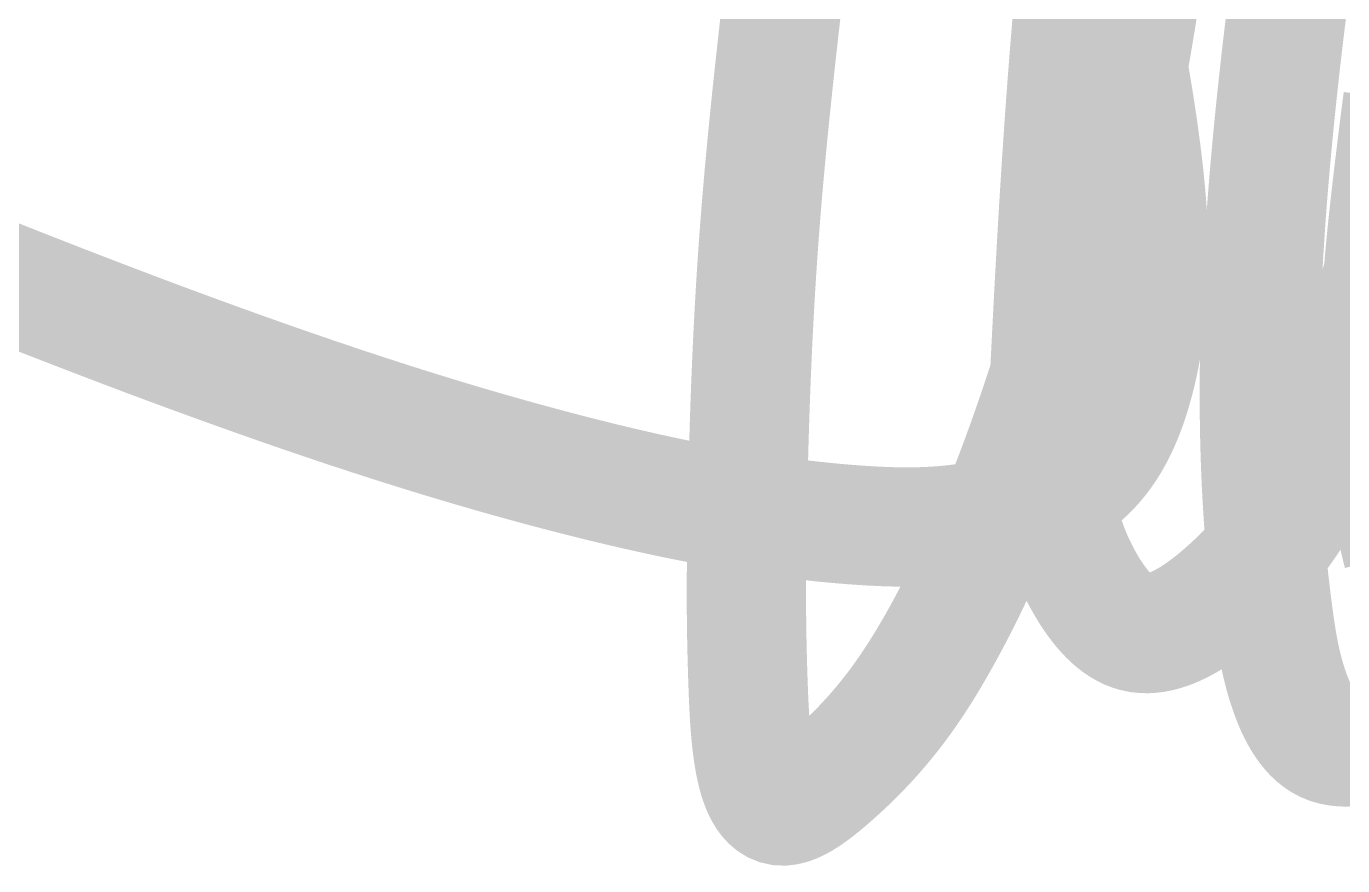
# Model space of a CAD drawing. Header units: millimetres. Extents: x -182770 to 489476, y -561170 to -280028.
# Drawn here: x 10822.7 to 11098.6, y -528261 to -528085.2 of the extents above; entities that cross this region are included whole.
import ezdxf
from ezdxf.enums import TextEntityAlignment as Align

# ---------------------------------------------------------------- set-up
doc = ezdxf.new("R2010")
doc.units = ezdxf.units.MM
doc.header["$MEASUREMENT"] = 0
for name, color, linetype, lineweight in [('ISO', 153, 'Continuous', 13), ('LC ISO', 153, 'Continuous', 13), ('LC Net thay', 63, 'Continuous', 25), ('LC Text1', 3, 'Continuous', 20)]:
    doc.layers.add(name, color=color, linetype=linetype, lineweight=lineweight)
doc.styles.add('Khungten', font='VHAVAN.TTF', dxfattribs={"width": 0.9, "height": 5000})
doc.styles.add('LC 1', font='VHAVANB.TTF')
doc.styles.add('Title', font='VHBLACK.TTF', dxfattribs={"width": 0.8})

# ---------------------------------------------------------------- blocks, each defined once
blk = doc.blocks.new('Mr. Giang')
at = {"layer": 'LC ISO', "const_width": 50}
for points in [[(2670.275350420509, 292.6646018818485), (2671.977193849905, 291.9843881754537), (2673.679292909396, 291.304758369737), (2675.381650293946, 290.6257233879904), (2677.084268698502, 289.9472941535229), (2678.787150818021, 289.2694815895977), (2680.490299347462, 288.592296619552), (2682.193716981784, 287.9157501666782), (2683.897406415932, 287.239853154256), (2685.601370344866, 286.5646165055925), (2687.305611463541, 285.8900511439814), (2689.010132466919, 285.2161679927437), (2690.714936049946, 284.5429779751596), (2692.420024907588, 283.8704920145352), (2694.125401734788, 283.1987210341504), (2695.83106922651, 282.5276759573269), (2697.53703007771, 281.8573677073577), (2699.243286983342, 281.187807207536), (2700.949842638359, 280.5190053811697), (2702.65669973772, 279.8509731515372), (2704.363860976378, 279.1837214419609), (2706.071329049292, 278.5172611757337), (2707.779106651414, 277.8516032761345), (2709.487196477698, 277.1867586664858), (2711.195601223107, 276.52273827008), (2712.904323582588, 275.8595530102109), (2714.613366251103, 275.1972138101858), (2716.322731923605, 274.535731593298), (2718.032423295048, 273.8751172828405), (2719.742443060391, 273.2153818021064), (2721.452793914586, 272.5565360744185), (2723.163478552592, 271.8985910230549), (2724.874499669359, 271.2415575713237), (2726.585859959851, 270.5854466425318), (2728.297562119021, 269.9302691599582), (2730.009608841819, 269.2760360469107), (2731.722002823204, 268.6227582266831), (2733.434746758133, 267.9704466225818), (2735.147843341559, 267.3191121579009), (2736.861295268436, 266.6687657559335), (2738.575105233728, 266.0194183400009), (2740.289275932382, 265.3710808333829), (2742.003810059359, 264.7237641593715), (2743.718710309609, 264.0774792412755), (2745.433979378095, 263.4322370024019), (2747.149619959765, 262.7880483660441), (2748.865634749575, 262.144924255481), (2750.58202644249, 261.5028755940484), (2752.298797733456, 260.8619133050114), (2754.015951317431, 260.2220483116772), (2755.733489889369, 259.5832915373539), (2757.451416144228, 258.9456539053343), (2759.169732776963, 258.3091463389115), (2760.888442482536, 257.673779761407), (2762.607547955889, 257.0395650960868), (2764.32705189199, 256.4065132662715), (2766.046956985787, 255.7746351952549), (2767.767265932239, 255.1439418063299), (2769.487981426302, 254.514444022804), (2771.209106162927, 253.8861527679711), (2772.930642837073, 253.2590789651239), (2774.652594143698, 252.6332335375698), (2776.37496277775, 252.0086274086027), (2778.097751434193, 251.3852715015296), (2779.820962807979, 250.7631767396439), (2781.544599594063, 250.1423540462386), (2783.268664487403, 249.5228143446212), (2784.993160182951, 248.9045685580857), (2786.718089375662, 248.2876276099248), (2788.443454760498, 247.6720024234455), (2790.169259032408, 247.0577039219567), (2791.145122311147, 246.7110068986969), (2793.622196821004, 245.8331342267454), (2795.349340935488, 245.222895157441), (2797.07694363993, 244.6140440760449), (2798.805011294302, 244.0065991387794), (2800.53355025857, 243.4005785018667), (2802.262566892709, 242.7960003215728), (2803.992067556687, 242.1928827541051), (2805.722058610476, 241.5912439557005), (2807.452546414045, 240.9911020826099), (2809.183537327362, 240.3924752910421), (2810.915037710401, 239.7953817372472), (2812.647053923124, 239.1998395774339), (2814.379592325511, 238.6058669678675), (2816.112659277528, 238.0134820647703), (2817.846261139146, 237.4227030243644), (2819.580404270337, 236.833548002901), (2821.315095031062, 236.246035156589), (2823.0503397813, 235.6601826416784), (2824.786144881022, 235.076008614406), (2826.522516690194, 234.4935312309946), (2828.25946156878, 233.9127686476671), (2829.996985876764, 233.3337390206874), (2831.735095974107, 232.7564605062651), (2833.473798220781, 232.1809512606361), (2835.213098976758, 231.6072294400516), (2836.953004602006, 231.0353132007193), (2838.693521456496, 230.4652206988766), (2840.434655900197, 229.8969700907743), (2842.176414293079, 229.3305795326203), (2843.918802995112, 228.7660671806806), (2845.661828366266, 228.2034511911482), (2847.405496766514, 227.6427497202888), (2849.149814555827, 227.0839809243243), (2850.89478809417, 226.5271629594926), (2852.640423741514, 225.972313982015), (2854.386727857832, 225.4194521481433), (2856.133706803093, 224.8685956140846), (2857.881366937267, 224.3197625360908), (2859.629714620322, 223.7729710703839), (2861.37875621223, 223.2282393732156), (2863.128498072962, 222.6855856007929), (2864.878946562488, 222.1450279093821), (2866.630108040775, 221.6065844551767), (2868.381988867795, 221.070273394442), (2870.134595403523, 220.5361128834001), (2871.887934007919, 220.004121078274), (2873.642011040964, 219.474316135314), (2875.396832862619, 218.9467162107434), (2877.15240583286, 218.421339460798), (2878.908736311656, 217.8982040417152), (2880.665830658972, 217.3773281097177), (2882.423695234785, 216.8587298210412), (2884.182336399062, 216.3424273319228), (2885.941760511775, 215.8284387985995), (2887.70197393289, 215.316782377294), (2889.462983022382, 214.8074762242564), (2891.224794140217, 214.3005384956955), (2892.987413646368, 213.7959873478622), (2894.750847900802, 213.293840936979), (2896.515103263492, 212.7941174192819), (2898.28018609441, 212.296834951023), (2900.046102753519, 211.8020116884099), (2901.812859600797, 211.309665787679), (2903.580462996208, 210.8198154050678), (2905.348919299727, 210.3324786968265), (2907.118234871319, 209.847673819164), (2908.888416070961, 209.3654189283159), (2910.659469258614, 208.8857321805349), (2912.431400794257, 208.4086317320274), (2914.204217037854, 207.9341357390454), (2915.977924349376, 207.4622623578115), (2917.752529088799, 206.9930297445757), (2919.528037616085, 206.5264560555468), (2921.304456291205, 206.0625594469764), (2923.081791474138, 205.6013580750854), (2924.860049524845, 205.1428700961264), (2926.639236803299, 204.6871136663064), (2928.419359669471, 204.2341069418769), (2930.20042448333, 203.7838680790602), (2931.306760779757, 203.5057164750386), (2933.765398115911, 202.8917898453047), (2935.549296845576, 202.4500597512729), (2937.334123353994, 202.0112968497681), (2939.11986735249, 201.5755725548936), (2940.906518552394, 201.1429582807941), (2942.694066665035, 200.713525441572), (2944.482501401747, 200.2873454513869), (2946.271812473847, 199.8644897243274), (2948.061989592668, 199.4450296745389), (2949.853022469548, 199.0290367161516), (2951.644900815802, 198.6165822632686), (2953.437614342768, 198.2077377300498), (2955.231152761768, 197.8025745305975), (2957.025505784136, 197.4011640790423), (2958.820663121198, 197.0035777895156), (2960.616614484289, 196.6098870761481), (2962.413349584726, 196.2201633530426), (2964.210858133843, 195.8344780343451), (2966.009129842973, 195.4529025341856), (2967.808154423445, 195.0755082666808), (2969.607921586578, 194.7023666459481), (2971.408421043709, 194.3335490861327), (2973.209642506163, 193.9691270013516), (2975.011575685268, 193.6091718057209), (2976.814210292358, 193.2537549133862), (2978.617536038757, 192.9029477384502), (2980.421542635794, 192.5568216950727), (2982.226219794802, 192.2154481973406), (2984.031557227102, 191.8788986594009), (2985.83754464403, 191.5472444953838), (2987.644171756911, 191.2205571194206), (2989.451428277073, 190.8989079456138), (2991.259303915844, 190.5823683880944), (2993.067788384558, 190.2710098610074), (2994.876871394543, 189.9649037784697), (2996.686542657123, 189.664121554598), (2998.496791883626, 189.3687346035241), (3000.307608785384, 189.0788143393783), (3002.118983073726, 188.7944321762921), (3003.930904459977, 188.5156595283674), (3005.743362655475, 188.2425678097639), (3007.556347371537, 187.9752284345849), (3009.369848319498, 187.713712816946), (3011.183855210686, 187.4580923710075), (3012.998357756427, 187.2084385108724), (3014.813345668056, 186.9648226506703), (3016.628808656893, 186.7273162045191), (3018.444736434271, 186.4959905865641), (3020.26111871152, 186.2709172109218), (3022.07794519997, 186.0521674917084), (3023.895205610944, 185.83981284307), (3025.712889655774, 185.6339246791237), (3027.53098704579, 185.434574413985), (3029.349487492319, 185.2418334618003), (3031.168380706687, 185.0557732366721), (3032.98765640023, 184.8764651527444), (3034.807304284266, 184.7039806241358), (3036.627314070133, 184.5383910649762), (3038.44767546916, 184.3797678893968), (3040.268378192668, 184.2281825115002), (3042.089411951991, 184.0837063454464), (3044.588596914215, 183.8971688425247), (3045.732433301621, 183.8163929356329), (3047.554429290421, 183.6940939254102), (3049.376789270782, 183.5802010970943), (3051.199548479585, 183.4754071081043), (3053.022742153717, 183.3804046159023), (3054.846405530058, 183.2958862778769), (3056.67057384549, 183.2225447514916), (3058.495282336899, 183.1610726941789), (3060.320566241163, 183.1121627633428), (3062.14646079517, 183.0765076164453), (3063.973001235798, 183.0547999109058), (3065.800222799931, 183.0477323041568), (3067.628160724448, 183.0559974536324), (3069.456850246239, 183.0802880167497), (3071.286326602181, 183.1212966509721), (3073.116625029161, 183.1797160137029), (3074.947780764054, 183.256238762376), (3076.779829043751, 183.3515575544385), (3078.612805105127, 183.4663650473096), (3080.446744185074, 183.6013538984361), (3082.281681520461, 183.7572167652232), (3084.117652348184, 183.934646305132), (3085.954691905118, 184.134335175582), (3087.792835428149, 184.3569760340058), (3089.632118154157, 184.6032615378224), (3091.472575320027, 184.8738843444933), (3093.314242162641, 185.1695371114234), (3095.157153918878, 185.4909124960454), (3097.031018958248, 185.8445167700416), (3098.846585024654, 186.2135712399626), (3100.691513255052, 186.6160508314642), (3102.53447700075, 187.0466424143559), (3104.373822744522, 187.5058464725691), (3106.207896969133, 187.9941634900216), (3108.035046157349, 188.5120939506604), (3109.853616791946, 189.0601383384017), (3111.661955355687, 189.6387971371934), (3113.458408331339, 190.2485708309374), (3115.241322201673, 190.889959903581), (3117.009043449459, 191.5634648390406), (3118.759918557462, 192.269586121249), (3120.492294008452, 193.0088242341527), (3122.204516285195, 193.7816796616543), (3123.894931870462, 194.5886528876859), (3125.561887247023, 195.4302443961937), (3127.203728897643, 196.3069546710956), (3128.818803305096, 197.2192841963227), (3130.40545695214, 198.1677334558083), (3131.962036321554, 199.152802933469), (3133.486887896099, 200.1749931132368), (3134.978358158544, 201.2348044790444), (3136.434793591666, 202.3327375148373), (3137.854540678222, 203.469292704504), (3139.235945900989, 204.6449705320058), (3140.577355742731, 205.8602714812752), (3141.877116686219, 207.1156960362138), (3143.633900944444, 208.9528754643453), (3144.345171737897, 209.7488406103533), (3145.511800069261, 211.126211097155), (3146.634497895559, 212.542142181546), (3147.714333812212, 213.9948944712563), (3148.752376414664, 215.4827285740438), (3149.749694298338, 217.0039050976534), (3150.707356058672, 218.5566846498281), (3151.626430291097, 220.1393278383118), (3152.507985591041, 221.7500952708494), (3153.353090553936, 223.3872475551847), (3154.162813775221, 225.0490452990605), (3154.938223850321, 226.733749110237), (3155.680389374665, 228.4396195964431), (3156.390378943694, 230.1649173654219), (3157.069261152834, 231.9079030249331), (3157.718104597517, 233.6668371827201), (3158.337977873176, 235.4399804465124), (3158.929949575247, 237.2255934240681), (3159.495088299152, 239.0219367231321), (3160.034462640328, 240.8272709514337), (3160.549141194208, 242.6398567167457), (3161.040192556226, 244.4579546267971), (3161.705218974949, 247.0710801134414), (3161.955664827193, 248.1037803495312), (3162.381776972686, 249.9290079311234), (3162.787331556108, 251.7554336644243), (3163.17262790121, 253.5830061628532), (3163.537965331753, 255.4116740398137), (3163.883643171512, 257.2413859087661), (3164.209960744232, 259.0720903830869), (3164.517217373679, 260.9037360762379), (3164.805712383622, 262.7362716016212), (3165.075745097812, 264.5696455726717), (3165.327614840008, 266.4038066027923), (3165.561620933983, 268.2387033054296), (3165.77806270349, 270.0742842939885), (3165.977239472288, 271.9104981818871), (3166.159450564141, 273.7472935825727), (3166.324995302811, 275.5846191094488), (3166.474173012056, 277.4224233759337), (3166.607283015641, 279.2606549954603), (3166.724624637329, 281.0992625814613), (3166.826497200871, 282.9381947473263), (3166.913200030037, 284.7774001065171), (3166.98503244858, 286.6168272724233), (3167.04229378027, 288.4564248584913), (3167.085283348861, 290.2961414781255), (3167.114300478119, 292.1359257447587), (3167.129644491804, 293.9757262718233), (3167.131614713669, 295.8154916727098), (3167.120510467489, 297.6551705608784), (3167.096631077016, 299.4947115497191), (3167.060275866009, 301.3340632526799), (3167.011744158235, 303.1731742831635), (3166.95133527745, 305.0119932546037), (3166.87934854742, 306.8504687804178), (3166.796083291901, 308.6885494740397), (3166.701838834659, 310.526183948872), (3166.59691449945, 312.3633208183484), (3166.481609610036, 314.1999086959017), (3166.356223490181, 316.0358961949352), (3166.221055463645, 317.8712319288821), (3166.076404854186, 319.7058645111607), (3165.922570985569, 321.5397425552034), (3165.759853181554, 323.3728146744141), (3165.5885507659, 325.2050294822407), (3165.408963062367, 327.0363355920722), (3165.221389394722, 328.8666816173697), (3165.026129086718, 330.6960161715239), (3164.823481462119, 332.5242878679668), (3164.613745844692, 334.3514453201308), (3164.397221558189, 336.1774371414204), (3164.174207926374, 338.0022119452682), (3163.94500427301, 339.8257183451072), (3163.709909921859, 341.6479049543551), (3163.469224196678, 343.4687203864164), (3163.223246421227, 345.2881132547238), (3162.972275919273, 347.1060321727093), (3162.71661201457, 348.922425753778), (3162.456554030886, 350.7372426113763), (3162.192401291978, 352.5504313589082), (3162.02001382327, 353.71889272486), (3161.652790705127, 356.1717593988351), (3161.377222660307, 357.9799272679688), (3161.097518390678, 359.7864910255702), (3160.81345122474, 361.5914967527728), (3160.524794490978, 363.3949905306538), (3160.231321517894, 365.1970184403172), (3159.932805633975, 366.9976265628692), (3159.629020167716, 368.7968609794), (3159.319738447607, 370.5947677710155), (3159.004733802146, 372.3913930188203), (3158.683779559821, 374.1867828038909), (3158.356649049135, 375.9809832073609), (3158.023115598566, 377.7740403102932), (3157.682952536615, 379.5660001938072), (3157.335933191776, 381.3569089389927), (3156.981830892542, 383.1468126269703), (3156.620418967402, 384.9357573388164), (3156.25147074485, 386.7237891556213), (3155.874759553386, 388.5109541585188), (3155.490058721495, 390.2972984285861), (3155.097141577671, 392.0828680469132), (3154.695781450411, 393.8677090946203), (3154.285751668205, 395.6518676527979), (3153.866825559545, 397.4353898025368), (3153.438776452929, 399.2183216249565), (3153.001377676847, 401.0007092011332), (3152.554402559785, 402.7825986121733), (3152.097624430246, 404.5640359391808), (3151.630816616724, 406.3450672632604), (3151.153752447703, 408.1257386655045), (3150.66620525168, 409.906096227003), (3150.167948357152, 411.6861860288609), (3149.658755092606, 413.4660541521837), (3149.138398786537, 415.2457466780625), (3148.606652767439, 417.0253096876019), (3148.063290363805, 418.8047892619073)], [(3015.390873353713, 419.4993397085944), (3015.186103145218, 417.7410900885528), (3014.981190395886, 415.9801047780942), (3014.776173813633, 414.2164042800449), (3014.57109210638, 412.4500090972304), (3014.365983982045, 410.6809397325052), (3014.160888148545, 408.9092166886959), (3013.955843313798, 407.1348604686132), (3013.750888185723, 405.3578915751122), (3013.546061472241, 403.578330511018), (3013.341401881267, 401.7961977791573), (3013.136948120726, 400.0115138823834), (3012.932738898527, 398.2242993234947), (3012.728812922592, 396.4345746053453), (3012.525208900843, 394.6423602307603), (3012.321965541192, 392.8476767025813), (3012.119121551566, 391.0505445236324), (3011.91671563988, 389.2509841967552), (3011.714786514044, 387.449016224761), (3011.513372881989, 385.6446611105033), (3011.312513451628, 383.8379393568092), (3011.112246930875, 382.0288714664894), (3010.912612027656, 380.2174779424128), (3010.713647449889, 378.4037792873907), (3010.515391905486, 376.58779600425), (3010.317884102366, 374.7695485958301), (3010.121162748456, 372.949057564971), (3009.92526655167, 371.1263434144984), (3009.730234219924, 369.3014266472386), (3009.536104461137, 367.474327766032), (3009.342915983228, 365.645067273704), (3009.150707494118, 363.8136656730945), (3008.959517701719, 361.9801434670302), (3008.769385313956, 360.1445211583357), (3008.580349038749, 358.3068192498665), (3008.392447584008, 356.4670582444342), (3008.205719657658, 354.625258644878), (3008.020203967614, 352.7814409540246), (3007.8359392218, 350.9356256747279), (3007.652964128127, 349.0878333097855), (3007.471317394517, 347.2380843620519), (3007.291037728889, 345.3863993343526), (3007.112163839162, 343.5327987295278), (3006.934734433253, 341.6773030504037), (3006.758788219077, 339.8199327998061), (3006.584363904562, 337.9607084805745), (3006.411500197617, 336.0996505955498), (3006.240235806163, 334.2367796475433), (3006.070609438119, 332.3721161393952), (3005.90265980141, 330.5056805739595), (3005.736425603942, 328.6374934540343), (3005.571945553641, 326.7675752824735), (3005.409258358427, 324.8959465621025), (3005.248402726212, 323.0226277957482), (3005.089417364919, 321.1476394862497), (3004.932340982468, 319.2710021364479), (3004.777212286773, 317.3927362491542), (3004.624069985754, 315.5128623272228), (3004.472952787332, 313.6314008734652), (3004.32389939942, 311.748372390722), (3004.176948529942, 309.8637973818332), (3004.032138886814, 307.9776963496242), (3003.889509177953, 306.0900897969214), (3003.749098111283, 304.2009982265642), (3003.610944394714, 302.3104421413942), (3003.538233851794, 301.3020424793303), (3003.34153340969, 298.5250802756007), (3003.210269680563, 296.6304859270014), (3003.081275427701, 294.7347990341859), (3002.954531511497, 292.8381576387515), (3002.830018792345, 290.9406997822801), (3002.70771813063, 289.0425635063694), (3002.587610386749, 287.1438868526158), (3002.469676421085, 285.244807862588), (3002.353897094026, 283.3454645778688), (3002.240253265973, 281.445995040069), (3002.128725797305, 279.5465372907573), (3002.019295548424, 277.6472293715449), (3001.911943379702, 275.7482093239861), (3001.806650151551, 273.8496151897057), (3001.703396724345, 271.9515850102584), (3001.602163958479, 270.054256827256), (3001.502932714343, 268.1577686822653), (3001.40568385233, 266.2622586168987), (3001.310398232822, 264.3678646727253), (3001.21705671622, 262.47472489134), (3001.125640162906, 260.5829773143269), (3001.036129433272, 258.6927599832832), (3000.948505387712, 256.8042109397903), (3000.862748886611, 254.9174682254316), (3000.778840790359, 253.0326698817899), (3000.69676195935, 251.1499539504767), (3000.616493253974, 249.2694584730738), (3000.538015534619, 247.39132149115), (3000.46130966167, 245.515681046303), (3000.386356495529, 243.6426751801284), (3000.313136896572, 241.7724419341959), (3000.241631725205, 239.9051193501153), (3000.171821841805, 238.040845469471), (3000.103688106768, 236.1797583338297), (3000.037211380481, 234.3219959848038), (2999.972372523338, 232.4676964639756), (2999.909152395727, 230.6169978129129), (2999.847531858039, 228.7700380732423), (2999.787491770659, 226.926955286503), (2999.729012993985, 225.0878874943354), (2999.672076388401, 223.2529727382782), (2999.616662814302, 221.4223490599579), (2999.562753132075, 219.5961545009423), (2999.510328202107, 217.7745271028148), (2999.459368884796, 215.9576049071858), (2999.409856040528, 214.1455259556238), (2999.361770529688, 212.3384282897122), (2999.315093212678, 210.5364499510613), (2999.269804949878, 208.7397289812549), (2999.225886601681, 206.9484034218603), (2999.183319028474, 205.162611314475), (2999.142083090654, 203.3824907006958), (2999.102159648609, 201.6081796221051), (2999.063529562722, 199.8398161202868), (2999.026173693393, 198.0775382368362), (2998.990072901006, 196.3214840133371), (2998.955208045954, 194.5717914913711), (2998.921559988624, 192.8285987125365), (2998.88910958941, 191.0920437184149), (2998.857837708699, 189.3622645506039), (2998.827725206885, 187.6393992506858), (2998.798752944348, 185.9235858602296), (2998.77090178149, 184.2149624208605), (2998.744152578697, 182.5136669741316), (2998.718486196359, 180.8198375616553), (2998.693883494863, 179.1336122249998), (2998.6703253346, 177.4551290057768), (2998.647792575969, 175.7845259455531), (2998.625698913174, 174.0771856433465), (2998.605752194013, 172.4672030548194), (2998.586367826213, 170.8187984106281), (2998.568259850201, 169.1748499254813), (2998.551575140767, 167.533480364847), (2998.536460572693, 165.892812494239), (2998.523063020775, 164.2509690791389), (2998.5115293598, 162.6060728850449), (2998.502006464559, 160.9562466774688), (2998.49464120984, 159.2996132218792), (2998.489580470432, 157.634295283803), (2998.486971121124, 155.958415628709), (2998.486960036706, 154.2700970220939), (2998.48969409197, 152.5674622294703), (2998.495320161701, 150.8486340163214), (2998.503985120688, 149.1117351481304), (2998.515835843729, 147.3548883904227), (2998.531019205603, 145.5762165086832), (2998.549682081105, 143.7738422683935), (2998.57197134502, 141.9458884350525), (2998.598033872144, 140.0904777741559), (2998.628016537262, 138.2057330512176), (2998.662066215161, 136.2897770317056), (2998.70032978063, 134.3407324811323), (2998.74295410847, 132.356722164994), (2998.790086073457, 130.3358688487752), (2998.841872550386, 128.2762952979728), (2998.898460414048, 126.1761242780989), (2998.959996539224, 124.0334785546227), (2999.026627800713, 121.8464808930557), (2999.098501073304, 119.6132540588949), (2999.175370165874, 117.3432515377558), (2999.258960944843, 115.0024506292877), (2999.350216655246, 112.6320916374067), (2999.452040984725, 110.2298850293512), (2999.566944554955, 107.8048719922505), (2999.697437987638, 105.3660937132738), (2999.846031904453, 102.9225913795641), (3000.015236927085, 100.4834061782496), (3000.207563677229, 98.05757929650017), (3000.425522776559, 95.6541519214451), (3000.671624846775, 93.28216524025441), (3000.948380509552, 90.9506604400417), (3001.258300386586, 88.66867870797805), (3001.603895099563, 86.44526123121983), (3001.987675270163, 84.28944919688072), (3002.41215152008, 82.2102837921318), (3002.879834470999, 80.2168062041292), (3003.393234744603, 78.3180576199866), (3003.954862962582, 76.52307922687535), (3004.567229746623, 74.84091221195214), (3005.232845718411, 73.28059776232931), (3005.954221499636, 71.85117706519321), (3006.733867711981, 70.56169130765693), (3007.574294977137, 69.42118167689136), (3008.478013916788, 68.43868936003915), (3009.447535152619, 67.62325554422773), (3010.48536930632, 66.98392141662822), (3011.594026999575, 66.52972816438299), (3012.776018854074, 66.26971697463412), (3014.124088931643, 66.21676355107806), (3015.368528659383, 66.3649057121479), (3016.773542986369, 66.71393641223037), (3018.240100071042, 67.24300385333476), (3019.759400880655, 67.93508929926696), (3021.32264638245, 68.77317401384937), (3022.921037543681, 69.74023926088827), (3024.545775331598, 70.81926630423422), (3026.188060713451, 71.99323640767926), (3027.839094656483, 73.24513083504525), (3029.490078127945, 74.55793085015404), (3031.13221209509, 75.91461771681148), (3032.756697525171, 77.29817269886775), (3033.861142015156, 78.25822768494325), (3035.921103012688, 80.08431013882208), (3037.455862643428, 81.47545365655483), (3038.959786678754, 82.86537966646571), (3040.433599783209, 84.2543734868785), (3041.878026621349, 85.64272043615867), (3043.293791857725, 87.03070583265861), (3044.681620156881, 88.4186149947015), (3046.042236183368, 89.80673324065413), (3047.376364601741, 91.19534588886768), (3048.684730076546, 92.58473825766569), (3049.968057272335, 93.97519566542886), (3051.227070853663, 95.36700343049404), (3052.46249548507, 96.76044687120054), (3053.675055831114, 98.15581130589817), (3054.86547655634, 99.55338205294072), (3056.034482325302, 100.9534444306644), (3057.182797802549, 102.356283757436), (3058.31114765263, 103.7621853515935), (3059.420256540097, 105.1714345314882), (3060.5108491295, 106.584316615458), (3061.583650085387, 108.0011169218695), (3062.639384072312, 109.4221207690595), (3063.678775754818, 110.8476134753666), (3064.70254979746, 112.2778803591418), (3065.711430864791, 113.7132067387519), (3066.706143621359, 115.1538779325338), (3067.687412731711, 116.6001792588261), (3068.655962860401, 118.0523960359943), (3069.612518671976, 119.5108135823766), (3070.557804830988, 120.9757172163248), (3071.492546001988, 122.4473922561757), (3072.417466849523, 123.9261240202821), (3073.333292038149, 125.41219782701), (3074.240746232407, 126.9058989946829), (3075.140554096859, 128.4075128416664), (3076.033440296041, 129.9173246862846), (3076.920129494514, 131.4356198469177), (3077.571569137152, 132.5627946700774), (3078.677576174704, 134.4986545517), (3079.548882323229, 136.0434122415332), (3080.41527157836, 137.5968016571199), (3081.276752844443, 139.1586690498412), (3082.133335025821, 140.7288606710341), (3082.985027026837, 142.3072227720506), (3083.831837751833, 143.893601604243), (3084.673776105161, 145.4878434189765), (3085.510850991153, 147.0897944675899), (3086.343071314159, 148.6993010014493), (3087.170445978525, 150.3162092718908), (3087.992983888592, 151.9403655302969), (3088.810693948704, 153.5716160279896), (3089.623585063207, 155.2098070163347), (3090.431666136439, 156.8547847466859), (3091.234946072751, 158.5063954703933), (3092.033433776485, 160.1644854388238), (3092.827138151983, 161.8289009033149), (3093.616068103591, 163.4994881152184), (3094.400232535648, 165.1760933258866), (3095.179640352503, 166.858562786685), (3095.954300458498, 168.5467427489662), (3096.724221757977, 170.2404794640673), (3097.489413155283, 171.9396191833548), (3098.249883554764, 173.6440081581798), (3099.005641860761, 175.3534926398951), (3099.756696977613, 177.0679188798528), (3100.503057809673, 178.7871331294032), (3101.244733261278, 180.5109816399145), (3101.981732236774, 182.2393106627083), (3102.714063640503, 183.9719664491668), (3103.441736376816, 185.7087952506399), (3104.164759350052, 187.4496433184661), (3104.88314146455, 189.1943569039979), (3105.596891624661, 190.9427822586154), (3106.306018734726, 192.6947656336412), (3107.010531699091, 194.4501532804417), (3107.710439422097, 196.2087914503695), (3108.405750808087, 197.9705263947762), (3109.096474761411, 199.735204365013), (3109.782620186403, 201.502671612433), (3110.46419598742, 203.272774388401), (3111.141211068792, 205.0453589442563), (3111.81367433487, 206.8202715313488), (3112.48159469, 208.5973584010462), (3113.144981038522, 210.3764658046995), (3113.803842284783, 212.1574399936464), (3114.458187333121, 213.9401272192541), (3115.108025087889, 215.7243737328725), (3115.753364453423, 217.51002578587), (3116.394214334069, 219.2969296295684), (3117.030583634171, 221.0849315153343), (3117.66248125807, 222.87387769452), (3118.28991611012, 224.6636144184909), (3118.912897094651, 226.4539879385854), (3119.53143311602, 228.2448445061687), (3120.14553307856, 230.0360303725795), (3120.755205886623, 231.8273917891829), (3121.360460444552, 233.6187750073312), (3121.961305656683, 235.4100262783623), (3122.557750427363, 237.2009918536428), (3123.149803660944, 238.9915179845379), (3123.73747426176, 240.781450922371), (3124.320771134164, 242.5706369185225), (3124.89970318249, 244.3589222243309), (3125.474279311089, 246.1461530911471), (3126.0445084243, 247.9321757703234), (3126.610399426469, 249.7168365132263), (3127.171961221944, 251.4999815712068), (3127.729202715062, 253.2814571956034), (3128.282132810169, 255.0611096377819), (3128.830760411613, 256.8387851490941), (3129.375094423731, 258.6143299808776), (3129.915143750871, 260.3875903845134), (3130.450917297378, 262.1584126113381), (3130.982423967595, 263.9266429127041), (3131.509672665864, 265.6921275399634), (3132.032672296531, 267.454712744482), (3132.551431763937, 269.2142447775976), (3133.065959972429, 270.9705698906619), (3133.576265826348, 272.7235343350416), (3134.08235823004, 274.4729843620881), (3134.584246087849, 276.2187662231389), (3135.081938304118, 277.9607261695751), (3135.57544378319, 279.6987104527192), (3136.06477142941, 281.4325653239378), (3136.549930147127, 283.1621370345967), (3137.030928840671, 284.8872718360203), (3137.507776414403, 286.6078159795871), (3137.980481772652, 288.3236157166368), (3138.449053819772, 290.0345172985343), (3138.913501460102, 291.7403669766178), (3139.373833597985, 293.4410110022386), (3139.83005913777, 295.1362956267776), (3140.282186983797, 296.8260671015579), (3140.730226040409, 298.5101716779459), (3141.174185211954, 300.1884556072932), (3141.614073402772, 301.860765140952), (3142.049899517207, 303.5269465302738), (3142.481672459604, 305.186846026611), (3142.909401134309, 306.8403098813297), (3143.333094445662, 308.4871843457523), (3143.752761298013, 310.1273156712743), (3144.168410595697, 311.7605501092193), (3144.559081890156, 313.3036842900455), (3144.98769892463, 315.0057926544495), (3145.391392580133, 316.6179239988439), (3145.791176138623, 318.2233839772089), (3146.187093528365, 319.8224286134666), (3146.579188677632, 321.4153139315815), (3146.967505514693, 323.0022959554901), (3147.352087967816, 324.5836307091425), (3147.732979965272, 326.1595742164894), (3148.11022543533, 327.7303825014516), (3148.483868306264, 329.2963115879945), (3148.85395250634, 330.8576175000535), (3149.220521963823, 332.4145562615658), (3149.583620606993, 333.9673838964947), (3149.94329236411, 335.5163564287778), (3150.299581163452, 337.0617298823641), (3150.652530933285, 338.6037602811754), (3151.002185601877, 340.1427036491772), (3151.348589097501, 341.6788160103194), (3151.691785348421, 343.2123533885241), (3152.031818282911, 344.7435718077557), (3152.368731829245, 346.2727272919496), (3152.702569915687, 347.8000758650569), (3153.033376470504, 349.3258735510145), (3153.36119542197, 350.8503763737563), (3153.686070698359, 352.3738403572627), (3154.008046227933, 353.8965215254411), (3154.327165938964, 355.4186759022561), (3154.643473759723, 356.9405595116431), (3154.957013618476, 358.462428377539), (3155.2678294435, 359.9845385239223), (3155.575965163059, 361.5071459747004), (3155.881464705425, 363.0305067538382), (3156.184371998865, 364.5548768852717), (3156.484730971652, 366.0805123929512), (3156.782585552051, 367.6076693008131), (3157.077979668339, 369.136603632807), (3157.370957248781, 370.6675714128836), (3157.661562221648, 372.2008286649793), (3157.949838515208, 373.7366314130443), (3158.235830057732, 375.2752356810143), (3158.519580777493, 376.8168974928396), (3158.801134602751, 378.3618728724571), (3159.080535461785, 379.9104178438305), (3159.357827282861, 381.4627884308824), (3159.63305399425, 383.019240657577), (3159.906259524221, 384.5800305478354), (3160.177487801044, 386.1454141256232), (3160.446782752989, 387.7156474148908), (3160.714188308322, 389.2909864395451), (3160.979748395322, 390.8716872235794), (3161.243506942244, 392.4580057908876), (3161.505507877375, 394.0501981654619), (3161.765795128972, 395.6485203712102), (3162.02441262531, 397.2532284321119), (3162.281404294656, 398.8645783720738), (3162.53681406528, 400.4828262150609), (3162.790685865458, 402.1082279850231), (3163.043063623451, 403.7410397058974), (3163.293991267531, 405.3815174016191), (3163.543512725972, 407.0299170961382), (3163.791671927039, 408.6864948134206), (3164.038512799003, 410.3515065773726), (3164.284079270134, 412.0252084119738), (3164.528415268704, 413.7078563411455), (3164.771564722979, 415.3997063888528), (3165.013571561233, 417.1010145790167), (3165.254479711732, 418.812036935603)], [(3137.216052259735, 419.4139107783206), (3137.041156094649, 417.6044898201334), (3136.867636283803, 415.7921028889813), (3136.695482833209, 413.9768054941524), (3136.524685748892, 412.1586531449912), (3136.355235036867, 410.3377013507845), (3136.187120703158, 408.514005620863), (3136.020332753777, 406.6876214645292), (3135.85486119475, 404.8586043910973), (3135.690696032093, 403.0270099098998), (3135.527827271818, 401.1928935302086), (3135.366244919957, 399.3563107613826), (3135.205938982522, 397.5173171127095), (3135.046899465529, 395.6759680935056), (3134.889116375005, 393.8323192131005), (3134.73257971696, 391.9864259807827), (3134.577279497418, 390.1383439058818), (3134.423205722397, 388.2881284976996), (3134.270348397918, 386.4358352655663), (3134.118697529999, 384.5815197187839), (3133.968243124654, 382.7252373666688), (3133.818975187907, 380.8670437185368), (3133.670883725779, 379.0069942837032), (3133.523958744284, 377.1451445714558), (3133.378190249443, 375.2815500911545), (3133.233568247273, 373.4162663520712), (3133.090082743797, 371.5493488635367), (3132.947723745027, 369.6808531348677), (3132.806481256995, 367.8108346753788), (3132.666345285702, 365.939348994359), (3132.527305837183, 364.0664516011513), (3132.389352917448, 362.1921980050736), (3132.252476532515, 360.3166437153979), (3132.116666688414, 358.4398442414825), (3131.981913391151, 356.5618550926163), (3131.848206646747, 354.6827317781151), (3131.715536461229, 352.8025298073082), (3131.583892840611, 350.9213046894836), (3131.453265790909, 349.0391119339723), (3131.323645318148, 347.156007050089), (3131.195021428342, 345.2720455471367), (3131.067384127514, 343.387282934445), (3130.94072342168, 341.5017747213013), (3130.815029316854, 339.6155764170371), (3130.690291819064, 337.7287435309669), (3130.566500934332, 335.8413315724071), (3130.443646668666, 333.9533960506599), (3130.321719028086, 332.0649924750417), (3130.200708018618, 330.1761763548529), (3130.080603646274, 328.2870031994399), (3129.961395917077, 326.3975285180884), (3129.843074837047, 324.5078078201299), (3129.725630412204, 322.6178966148651), (3129.609052648557, 320.7278504116117), (3129.493331552138, 318.8377247196839), (3129.378457128958, 316.9475750483988), (3129.264419385039, 315.0574569070578), (3129.151208326394, 313.1674258049775), (3129.038813959052, 311.2775372514872), (3128.927226289022, 309.3878467558756), (3128.816435322334, 307.4984098274859), (3128.706431064994, 305.6092819756071), (3128.597203523032, 303.7205187095535), (3128.48874270246, 301.8321755386572), (3128.381038609302, 299.9443079722186), (3128.274081249574, 298.0569715195542), (3128.167860629292, 296.1702216899663), (3128.062366754481, 294.2841139927843), (3127.957589631158, 292.3987039373249), (3127.853519265334, 290.5140470328756), (3127.750145663045, 288.6301987887799), (3127.647458830296, 286.7472147143411), (3127.54544877311, 284.8651503188599), (3127.444105497501, 282.9840611116533), (3127.3434190095, 281.1040026020501), (3127.243379315114, 279.2250302993536), (3127.143976420369, 277.3471997128788), (3127.045200331283, 275.4705663519424), (3126.947041053872, 273.5951857258458), (3126.849488594157, 271.7211133439191), (3126.752532958157, 269.8484047154498), (3126.656164151889, 267.9771153497833), (3126.560372181374, 266.1073007562208), (3126.465147052629, 264.2390164440786), (3126.370478771678, 262.3723179226575), (3126.276357344531, 260.5072607012749), (3126.182772777215, 258.6439002892458), (3126.089715075746, 256.7822921958865), (3125.997174246144, 254.9224919305277), (3125.919289817997, 253.350733899392), (3125.813810903135, 251.2085197056787), (3125.723903429433, 249.3543812558174), (3125.636218983203, 247.5021279258863), (3125.55155817996, 245.6517480297951), (3125.470721635232, 243.8032298815111), (3125.394509964534, 241.9565617949876), (3125.323723783403, 240.1117320841756), (3125.259163707349, 238.2687290630147), (3125.201630351898, 236.4275410454725), (3125.151924332576, 234.5881563454862), (3125.110846264904, 232.7505632770236), (3125.079196764402, 230.9147501540083), (3125.057776446593, 229.0807052904078), (3125.047385927005, 227.2484170001747), (3125.048825821151, 225.417873597248), (3125.062896744565, 223.5890633955936), (3125.090399312759, 221.7619747091508), (3125.132134141266, 219.9365958518862), (3125.1889018456, 218.1129151377242), (3125.261503041284, 216.2909208806321), (3125.350738343845, 214.4706013945624), (3125.457408368809, 212.6519449934671), (3125.582313731687, 210.8349399912863), (3125.726255048013, 209.0195747019854), (3125.890032933298, 207.2058374394895), (3126.074448003078, 205.3937165177795), (3126.280300872869, 203.5832002507937), (3126.508392158191, 201.7742769524712), (3126.75952247457, 199.9669349367788), (3127.034492437529, 198.1611625176689), (3127.334102662591, 196.35694800908), (3127.659153765275, 194.5542797249654), (3128.010446361105, 192.7531459792773), (3128.388781065607, 190.9535350859831), (3128.794958494299, 189.1554353590066), (3129.229779262707, 187.3588351123003), (3129.694043986352, 185.5637226598465), (3130.188553280753, 183.7700863155546), (3130.714107761443, 181.9779143934052), (3131.271508043935, 180.1871952073379), (3131.861554743756, 178.3979170713046), (3132.485048476427, 176.6100682992584), (3133.142789857474, 174.8236372051521), (3133.835579502413, 173.038612102924), (3134.564218026771, 171.2549813065268), (3135.32950604607, 169.4727331299277), (3136.132244175833, 167.6918558870651), (3136.973233031584, 165.9123378918915), (3137.85327322884, 164.1341674583604), (3138.616791214766, 162.6538695105306), (3139.733342879636, 160.5840326279399), (3140.733356593007, 158.8217762484745), (3141.772619494342, 157.0789033121842), (3142.85054562993, 155.3637468983374), (3143.96654904606, 153.6846400862032), (3145.120043789027, 152.0499159550934), (3146.31044390513, 150.4679075842756), (3147.537163440653, 148.9469480530341), (3148.799616441892, 147.495370440651), (3150.097216955144, 146.1215078264092), (3151.429379026692, 144.8336932895779), (3152.795516702835, 143.6402599094543), (3154.195044029868, 142.5495407653205), (3155.627375054079, 141.5698689364605), (3157.091923821763, 140.7095775021425), (3158.58810437921, 139.9769995416642), (3160.115330772715, 139.3804681343082), (3160.976446269652, 139.1110692590831), (3163.259562057634, 138.6216520508789), (3164.872506631831, 138.4554764384016), (3166.509215507312, 138.4235374605408), (3168.167083041625, 138.5197938743001), (3169.843503592325, 138.7382044367411), (3171.535871516961, 139.072727904882), (3173.241581173087, 139.5173230357699), (3174.958026918259, 140.0659485864512), (3176.682603110019, 140.7125633139594), (3178.41270410593, 141.4511259753263), (3180.145724263531, 142.2755953275858), (3181.879057940386, 143.1799301277835), (3183.610099494045, 144.1580891329664), (3185.336243282054, 145.2040311001541), (3187.054883661966, 146.311714786378), (3188.763414991338, 147.4750989487002), (3190.459231627715, 148.6881423441388), (3192.139727928658, 149.9448037297546), (3193.80229825171, 151.2390418625521), (3195.444336954431, 152.564815499592), (3197.063238394365, 153.916083397908), (3198.656396929068, 155.2868043145465), (3199.801300660452, 156.2959318283937), (3201.756103124495, 158.0644643164415), (3203.261298455462, 159.4668283830824), (3204.737243180439, 160.8779331410843), (3206.184377553877, 162.2976630373414), (3207.603141830254, 163.7259025188187), (3208.993976264022, 165.1625360324098), (3210.357321109646, 166.6074480250522), (3211.693616621594, 168.0605229436965), (3213.00330305432, 169.521645235237), (3214.286820662294, 170.9906993466244), (3215.544609699978, 172.4675697247663), (3216.777110421833, 173.9521408166001), (3217.984763082326, 175.4442970690619), (3219.168007935911, 176.9439229290614), (3220.327285237061, 178.4509028435481), (3221.463035240236, 179.9651212594303), (3222.575698199893, 181.486462623646), (3223.665714370503, 183.0148113831012), (3224.733524006524, 184.5500519847637), (3225.77956736242, 186.0920688755257), (3226.804284692656, 187.6407465023241), (3227.808116251689, 189.1959693120817), (3228.791502293988, 190.7576217517502), (3229.754883074014, 192.3255882682223), (3230.698698846231, 193.8997533084493), (3231.623389865101, 195.4800013193542), (3232.529396385086, 197.0662167478587), (3233.417158660654, 198.6582840408999), (3234.287116946256, 200.2560876453865), (3235.139711496368, 201.8595120082685), (3235.975382565443, 203.4684415764553), (3236.794570407953, 205.0827607968969), (3237.597715278357, 206.7023541164868), (3238.385257431112, 208.3271059821778), (3239.15763712069, 209.9569008408906), (3239.915294601547, 211.5916231395489), (3240.65867012815, 213.2311573250886), (3241.388203954964, 214.8753878444325), (3242.104336336446, 216.5241991445027), (3242.807507527064, 218.1774756722364), (3243.498157781279, 219.835101874556), (3244.176727353549, 221.4969621983841), (3244.843656498343, 223.1629410906423), (3245.499385470125, 224.8329229982822), (3246.144354523351, 226.5067923682128), (3246.779003912495, 228.1844336473692), (3247.403773892011, 229.8657312826749), (3248.01910471636, 231.5505697210526), (3248.625436640014, 233.2388334094526), (3249.223209917428, 234.9304067947688), (3249.812864803066, 236.6251743239384), (3250.394841551401, 238.3230204439118), (3250.969580416879, 240.0238296015839), (3251.537521653976, 241.7274862439047), (3252.099105517152, 243.433874817797), (3252.654772260864, 245.1428797701694), (3253.20496213958, 246.8543855479872), (3253.750115407765, 248.5682765981432), (3254.290672319878, 250.2844373675752), (3254.661189648969, 251.4697960555928), (3255.359586732582, 253.7231554049267), (3255.888227912828, 255.4456541532783), (3256.412977336715, 257.1702658956708), (3256.933817941182, 258.8970073226387), (3257.450732663192, 260.6258951247719), (3257.963704439678, 262.3569459926067), (3258.472716207599, 264.0901766167188), (3258.9777509039, 265.8256036876569), (3259.478791465532, 267.5632438959984), (3259.975820829436, 269.3031139322781), (3260.46882193257, 271.0452304871011), (3260.957777711878, 272.7896102509872), (3261.442671104312, 274.5362699145138), (3261.923485046812, 276.2852261682296), (3262.400202476335, 278.0364957027263), (3262.872806329831, 279.790095208537), (3263.341279544241, 281.5460413762254), (3263.805605056516, 283.3043508963689), (3264.265765803607, 285.065040459501), (3264.72174472246, 286.8281267562139), (3265.173524750026, 288.5936264770559), (3265.621088823252, 290.361556312575), (3266.064419879089, 292.1319329533634), (3266.503500854479, 293.9047730899405), (3266.938314686383, 295.680093412912), (3267.368844311734, 297.4579106127985), (3267.795072667494, 299.238241380191), (3268.216982690605, 301.0211024056379), (3268.634557318013, 302.8065103796877), (3269.047779486676, 304.5944819929322), (3269.456632133529, 306.3850339359063), (3269.861098195534, 308.1781828991854), (3270.261160609632, 309.9739455733192), (3270.656802312772, 311.7723386488706), (3271.048006241905, 313.5733788164167), (3271.43475533398, 315.3770827665055), (3271.817032525943, 317.1834671897004), (3272.194820754741, 318.9925487765499), (3272.56810295733, 320.8043442176449), (3272.936862070654, 322.6188702035197), (3273.301081031659, 324.436143424738), (3273.660742777295, 326.2561805718765)], [(3227.372874663798, 418.1491845095282), (3227.124715543705, 416.2998159061743), (3226.877912840685, 414.4468739295225), (3226.632491646548, 412.5905111058559), (3226.3884770531, 410.730879961518), (3226.145894152154, 408.8681330227927), (3225.904768035513, 407.0024228160084), (3225.665123794988, 405.133901867464), (3225.426986522388, 403.2627227034871), (3225.190381309521, 401.3890378503768), (3224.955333248192, 399.5129998344471), (3224.721867430218, 397.6347611820248), (3224.4900089474, 395.7544744193955), (3224.259782891551, 393.8722920729012), (3224.031214354477, 391.9883666688263), (3223.80432842799, 390.1028507335129), (3223.579150203894, 388.2158967932465), (3223.355704773999, 386.3276573743543), (3223.134017230115, 384.438285003135), (3222.91411266405, 382.5479322059027), (3222.696016167612, 380.656751508985), (3222.479752832613, 378.7648954386954), (3222.265347750855, 376.8725165213185), (3222.052826014154, 374.9797672831965), (3221.842212714309, 373.0868002506143), (3221.633532943138, 371.193767949914), (3221.426811792445, 369.3008229073802), (3221.222074354042, 367.4081176493402), (3221.019345719731, 365.5158047020943), (3220.818650981328, 363.6240365919838), (3220.658135233743, 362.0973541322782), (3220.423464240207, 359.8427030140062), (3220.229025289384, 357.9532657417442), (3220.036725880062, 356.0646579490083), (3219.846593511274, 354.1768837334167), (3219.658655682048, 352.2899471925148), (3219.472939891416, 350.403852423921), (3219.289473638404, 348.5186035252101), (3219.108284422045, 346.634204593971), (3218.929399741371, 344.7506597278078), (3218.752847095401, 342.8679730242809), (3218.578653983176, 340.9861485810082), (3218.40684790372, 339.1051904955505), (3218.237456356064, 337.2251028655256), (3218.070506839235, 335.345889788494), (3217.906026852264, 333.4675553620597), (3217.744043894183, 331.5901036837966), (3217.584585464019, 329.7135388513094), (3217.427679060799, 327.8378649621874), (3217.273352183561, 325.9630861140041), (3217.121632331325, 324.0892064043505), (3216.972547003126, 322.2162299308291), (3216.826123697994, 320.3441607910297), (3216.682389914957, 318.4730030825123), (3216.541373153044, 316.6027609028953), (3216.403100911283, 314.7334383497393), (3216.267600688705, 312.8650395206626), (3216.134899984343, 310.9975685132389), (3216.00502629722, 309.1310294250443), (3215.878007126373, 307.2654263536816), (3215.753869970827, 305.4007633967553), (3215.63264232961, 303.5370446518107), (3215.514351701755, 301.6742742164806), (3215.399025586292, 299.8124561883254), (3215.286691482245, 297.9515946649344), (3215.177376888651, 296.0916937439113), (3215.071109304535, 294.2327575228455), (3214.967916228926, 292.3747900992971), (3214.867825160856, 290.5177955708843), (3214.770863599357, 288.6617780351817), (3214.677059043453, 286.8067415897938), (3214.586438992174, 284.9526903322805), (3214.499030944552, 283.0996283602454), (3214.414862399615, 281.2475597712781), (3214.333960856397, 279.3964886629817), (3214.256353813919, 277.546419132903), (3214.182068771222, 275.6973552786735), (3214.111133227323, 273.8493011978546), (3214.04357468126, 272.0022609880494), (3213.979420632059, 270.1562387468332), (3213.918698578753, 268.3112385718091), (3213.861436020365, 266.467264560553), (3213.807660455934, 264.6243208106671), (3213.757399384483, 262.7824114197271), (3213.71068030504, 260.9415404853225), (3213.667530716639, 259.1017121050422), (3213.627978118309, 257.2629303764896), (3213.592050009078, 255.4251993972256), (3213.559773887975, 253.5885232648538), (3213.531177254034, 251.752906076963), (3213.506287606278, 249.9183519311432), (3213.48513244374, 248.0848649249834), (3213.467739265448, 246.2524491560583), (3213.454135570437, 244.4211087219713), (3213.444348857729, 242.5908477203127), (3213.43840662636, 240.7616702486558), (3213.436336375355, 238.9335804046059), (3213.438165603744, 237.1065822857369), (3213.443921810555, 235.2806799896386), (3213.453632494824, 233.4558776138993), (3213.467325155579, 231.6321792561232), (3213.485027291843, 229.8095890138858), (3213.506766402651, 227.9881109847758), (3213.532569987032, 226.1677492663675), (3213.562465544015, 224.3485079562799), (3213.596480572626, 222.5303911520734), (3213.634642571901, 220.7134029513657), (3213.676979040869, 218.8975474517167), (3213.723517478553, 217.0828287507314), (3213.774285383987, 215.2692509459839), (3213.8293102562, 213.4568181350779), (3213.888619594221, 211.6455344155883), (3213.952240897086, 209.8354038851182), (3214.020201663813, 208.0264306412436), (3214.092529393441, 206.2186187815531), (3214.16925158499, 204.4119724036362), (3214.2503957375, 202.6064956050961), (3214.335989349997, 200.8021924835082), (3214.426059921509, 198.9990671364468), (3214.520634951064, 197.1971236615307), (3214.619741937696, 195.3963661563194), (3214.723408380433, 193.596798718432), (3214.831661778299, 191.7984254454289), (3214.944529630335, 190.0012504349124), (3215.062039435558, 188.205277784459), (3215.184218693004, 186.4105115916717), (3215.311094901705, 184.6169559541249), (3215.442695560687, 182.824614969423), (3215.579048168976, 181.033492735141), (3215.720180225611, 179.2435933488812), (3215.866119229612, 177.4549209082205), (3216.016892680014, 175.6674795107317), (3216.172528075845, 173.8812732540346), (3216.333052916137, 172.0963062357026), (3216.498494699917, 170.312582553326), (3216.668880926212, 168.530106304494), (3216.84423909406, 166.7488815867947), (3217.024596702481, 164.968912497819), (3217.209981250508, 163.190203135141), (3217.400420237174, 161.412757596364), (3217.595941161502, 159.6365799790636), (3217.796571522524, 157.8616743808436), (3218.002338819276, 156.0880448992919), (3218.213270550778, 154.3156956319702), (3218.429394216065, 152.5446306764962), (3218.650737314169, 150.7748541304587), (3218.877327344111, 149.0063700914194), (3219.10919180493, 147.2391826569948), (3219.346358195647, 145.4732959247612), (3219.6542646384, 143.2395133732446), (3219.83686520001, 141.9453791013565), (3220.09203294691, 140.182665341339), (3220.356781365509, 138.4196411427322), (3220.633542108813, 136.6553719909598), (3220.924746829819, 134.8889233714179), (3221.232827181547, 133.1193607695429), (3221.560214816986, 131.3457496707321), (3221.909341389158, 129.5671555604217), (3222.282638551057, 127.7826439240081), (3222.682537955695, 125.9912802469146), (3223.111471256076, 124.1921300145504), (3223.571870105207, 122.3842587123395), (3224.066166156087, 120.5667318256776), (3224.59679106173, 118.7386148400021), (3225.166176475138, 116.8989732407231), (3225.648995261488, 115.4249786183468), (3226.430883480685, 113.1850612820309), (3227.130770688886, 111.3241593229726), (3227.878599352332, 109.4759248425789), (3228.676553497641, 107.6520982236334), (3229.526817151444, 105.8644198489179), (3230.431574340367, 104.1246301012), (3231.39300909103, 102.444469363263), (3232.413305430056, 100.8356780178747), (3233.494647384078, 99.3099964478319), (3234.639218979716, 97.8791650358879), (3235.849204243594, 96.55492416482554), (3237.126787202345, 95.3490142174409), (3238.474151882581, 94.27317557648865), (3239.893482310935, 93.33914862475078), (3241.003113530626, 92.74042470147498), (3242.953682906719, 91.93733338190984), (3244.587109665571, 91.46951474492315), (3246.279949172696, 91.14809264711806), (3248.024933097436, 90.96599223667437), (3249.814793109119, 90.91613866172989), (3251.642260877087, 90.99145707043456), (3253.50006807068, 91.18487261095362), (3255.380946359229, 91.48931043143955), (3257.277627412068, 91.89769568002819), (3259.182842898542, 92.40295350489927), (3261.089324487981, 92.99800905418994), (3262.989803849726, 93.67578747606532), (3264.877012653113, 94.42921391867665), (3266.743682567479, 95.2512135301746), (3268.582545262157, 96.13471145871122), (3270.386332406486, 97.07263285243644), (3272.61025659693, 98.32823180887772), (3273.860170028609, 99.08384192827751)], [(3273.597102449023, 361.989992066651), (3273.348733462843, 360.1430327660353), (3273.10345526542, 358.2943490671972), (3272.861074858723, 356.4442245392303), (3272.621399244726, 354.5929427511833), (3272.38423542541, 352.7407872721635), (3272.14939040274, 350.8880416712215), (3271.916671178693, 349.0349895174352), (3271.685884755249, 347.1819143798969), (3271.456838134372, 345.3290998276571), (3271.229338318043, 343.4768294298082), (3271.003192308232, 341.6253867554146), (3270.77820710692, 339.7750553735681), (3270.531074805221, 337.7350379739005), (3270.330991040227, 336.0788202997025), (3270.108701918098, 334.2331816756141), (3269.887494743113, 332.3891497767019), (3269.667541976023, 330.5466713365577), (3269.449016077587, 328.7056930887713), (3269.232089508556, 326.8661617669487), (3269.01693472969, 325.028024104695), (3268.803724201733, 323.191226835602), (3268.592630385449, 321.3557166932743), (3268.38382574159, 319.521440411303), (3268.177482730909, 317.6883447232941), (3267.973773814161, 315.8563763628378), (3267.772871452098, 314.0254820635406), (3267.574948105477, 312.1956085589927), (3267.380176235049, 310.3667025828003), (3267.188728301574, 308.5387108685681), (3267.000776765807, 306.7115801498867), (3266.816494088494, 304.8852571603484), (3266.636052730397, 303.0596886335723), (3266.459625152265, 301.2348213031352), (3266.28738381486, 299.4106019026419), (3266.119501178925, 297.5869771656992), (3265.956149705225, 295.7638938258968), (3265.797501854508, 293.9412986168409), (3265.64373008753, 292.1191382721224), (3265.495006865049, 290.2973595253606), (3265.351504647812, 288.4759091101184), (3265.213395896581, 286.6547337600297), (3265.080853072109, 284.8337802086706), (3264.954048635144, 283.0129951896479), (3264.833155046448, 281.1923254365661), (3264.718344766769, 279.3717176830165), (3264.609790256866, 277.5511186625897), (3264.507663977492, 275.7304751089061), (3264.412138389402, 273.9097337555416), (3264.323385953348, 272.0888413361168), (3264.24157913009, 270.2677445842223), (3264.166890380373, 268.4463902334497), (3264.099492164959, 266.6247250173893), (3264.039556944604, 264.802695669675), (3263.987257180051, 262.9802489238707), (3263.942765332066, 261.1573315135944), (3263.9062538614, 259.3338901724235), (3263.877895228807, 257.5098716339923), (3263.857861895035, 255.6852226318635), (3263.84632632085, 253.8598898996705), (3263.843460966999, 252.0338201709757), (3263.849438294239, 250.2069601793988), (3263.864430763327, 248.3792566585454), (3263.888610835006, 246.5506563419929), (3263.925694173324, 244.5536120625875), (3263.965207540518, 242.8905740503979), (3264.017852117935, 241.0591440041368), (3264.080128435042, 239.2269369367613), (3264.152080208141, 237.3940739827389), (3264.233751153541, 235.5606762765513), (3264.325184987528, 233.726864952654), (3264.426425426412, 231.8927611455132), (3264.537516186493, 230.0584859896263), (3264.658500984069, 228.2241606194178), (3264.789423535443, 226.3899061693996), (3264.930327556911, 224.5558437740103), (3265.08125676478, 222.7220945677468), (3265.242254875348, 220.8887796850624), (3265.413365604913, 219.0560202604112), (3265.594632669779, 217.2239374283039), (3265.786099786242, 215.392652323166), (3265.987810670608, 213.5622860794934), (3266.199809039176, 211.7329598317547), (3266.422138608245, 209.9047947144028), (3266.654843094121, 208.0779118619348), (3266.897966213093, 206.2524324087907), (3267.151551681472, 204.4284774894518), (3267.415643215556, 202.6061682384009), (3267.690284531645, 200.7856257900768), (3267.97551934604, 198.9669712789768), (3268.271391375041, 197.1503258395684), (3268.577944334947, 195.335810606306), (3268.895221942064, 193.5235467136706), (3269.223267912684, 191.7136552961175), (3269.562125963117, 189.9062574881272), (3269.911839809657, 188.101474424184), (3270.272453168607, 186.2994272387255), (3270.644009756267, 184.5002370662346), (3271.026553288938, 182.704025041194), (3271.420127482919, 180.9109122980574), (3271.824776054517, 179.1210199713061), (3272.240542720023, 177.3344691953947), (3272.667471195742, 175.5513811048054), (3273.105605197979, 173.7718768340059), (3273.554988443027, 171.9960775174645)]]:
    blk.add_lwpolyline(points, dxfattribs=at)
blk = doc.blocks.new('lcdi fix')
at = {"layer": 'ISO', "xscale": 0.5, "yscale": 0.5, "zscale": 0.5}
blk.add_blockref('Mr. Giang', (37323.95860213445, -842.8215605093428), dxfattribs=at)
at = {"color": 7, "style": 'Khungten', "width": 0.8}
for tag, p in [('REVISION', (39498.75271332351, -10746.30395446718)), ('NGAYHT', (39546.07422497955, -11609.37091637403))]:
    blk.add_attdef(tag, text='', height=199.998925739526, dxfattribs=at).set_placement(p, align=Align.CENTER)
at = {"layer": 'LC Text1', "color": 3, "style": 'LC 1', "width": 1.834005631990714}
for tag, p, p2 in [('TENBANVE1', (36912.65773373929, -8885.760238945484), (40339.14503431407, -8885.760238945484)), ('TENBANVE2', (36912.65773373929, -9562.465564332902), (40339.14503431407, -9562.465564332902))]:
    blk.add_attdef(tag, text='', height=249.9999935159642, dxfattribs=at).set_placement(p, p2, align=Align.FIT)
at = {"layer": 'LC Text1', "style": 'Title', "width": 0.7}
blk.add_attdef('SOBANVE', text='', height=249.9999935159641, dxfattribs=at).set_placement((39561.98232412425, -13896.18071823567), align=Align.CENTER)

msp = doc.modelspace()

# ---------------------------------------------------------------- block references
at = {"layer": 'LC Net thay'}
msp.add_blockref('lcdi fix', (-27849.58146801194, -527438.8014171037), dxfattribs=at)

doc.saveas('drawing.dxf')
